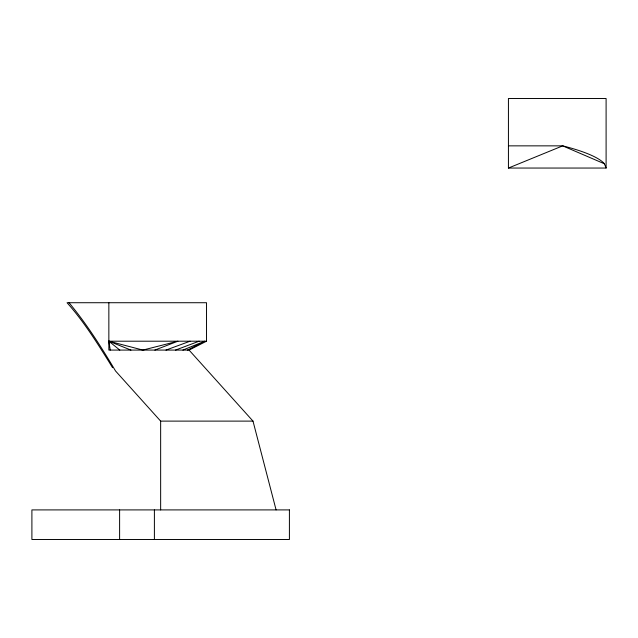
<?xml version="1.0" encoding="UTF-8"?>
<svg xmlns="http://www.w3.org/2000/svg" width="638" height="638" viewBox="0 0 638 638"><rect width="100%" height="100%" fill="white"/><g stroke="black" fill="none" stroke-linecap="round" stroke-linejoin="round"><path stroke-width="0.96" d="M187.492 350.079L204.654 341.202L182.883 350.079M108.851 302.723L108.851 350.079L189.063 350.079L206.529 341.202L206.529 302.723L67.046 302.723C83.163 320.755 96.115 341.266 108.891 361.706L112.551 367.671M508.43 168.049L562.692 145.855A100.469 20.767 6.5 0 1 604.409 163.783L606.1 168.049L508.43 168.049L508.43 98.499L606.1 98.499L606.1 168.049M154.843 350.079L177.922 341.202L142.896 350.079L108.851 341.202L110.246 350.079M175.538 350.079L199.096 341.202M165.976 350.079L190.068 341.202M508.43 145.855L562.692 145.855L604.409 163.783M119.808 350.079L108.851 341.202L206.529 341.202M69.04 302.723C86.664 323.921 101.482 347.335 115.518 370.957L160.648 421.112L252.999 421.112L276.087 509.906M108.851 341.202L130.942 350.079M189.063 350.079L252.999 421.112M160.648 421.112L160.648 509.906M154.396 509.906L154.396 539.501M119.609 509.906L119.609 539.501M289.405 509.906L31.9 509.906L31.9 539.501L289.405 539.501L289.405 509.906"/></g></svg>
